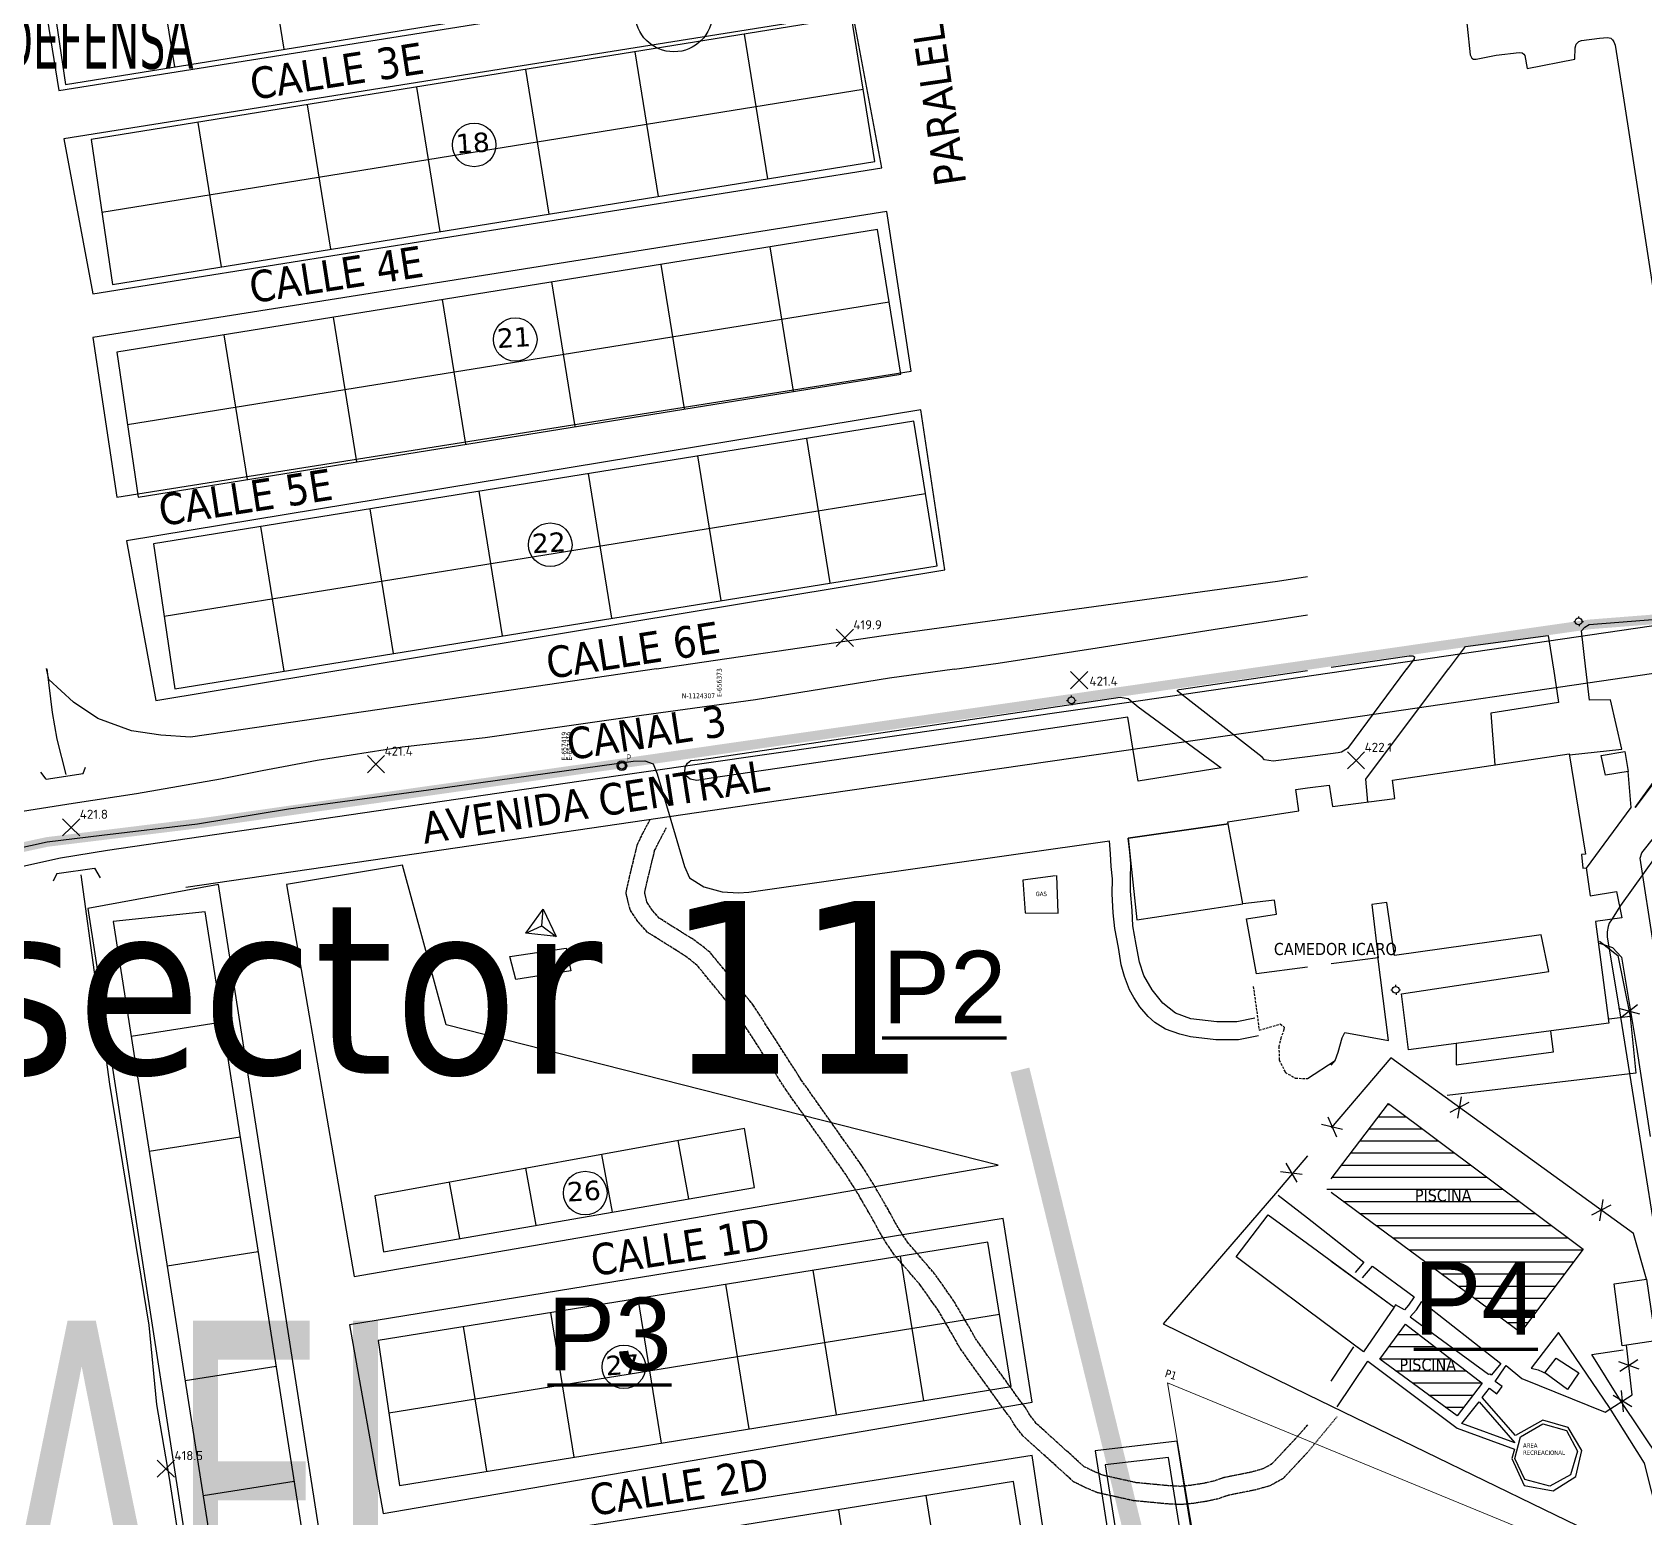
# Model space of a CAD drawing. Header units: metres. Extents: x 2 to 659295185, y -28 to 1124222152.
# Drawn here: x 656230.5 to 656563.3, y 1124568.4 to 1124875 of the extents above; entities that cross this region are included whole.
import ezdxf
from ezdxf.enums import TextEntityAlignment as Align

# ---------------------------------------------------------------- set-up
doc = ezdxf.new("R2010")
doc.units = ezdxf.units.M
doc.header["$MEASUREMENT"] = 0
for name, pattern in [('ACAD_ISO10W100', [18.5, 12, -3, 0.5, -3]), ('DASHED', [0.75, 0.5, -0.25]), ('HIDDEN', [0.375, 0.25, -0.125])]:
    doc.linetypes.add(name, pattern=pattern)
doc.layers.get('0').update_dxf_attribs({"linetype": 'CONTINUOUS'})
for name, color, linetype, lineweight in [('Area requerida', 12, 'DASHED', 15), ('AT', 210, 'CONTINUOUS', 50), ('MANZANA URBA', 30, 'ACAD_ISO10W100', 80)]:
    doc.layers.add(name, color=color, linetype=linetype, lineweight=lineweight)
for name, color, linetype in [('CALLES', 1, 'CONTINUOUS'), ('CANAL', 5, 'CONTINUOUS'), ('CARRET-PAV', 10, 'CONTINUOUS'), ('CARRET-TIE', 1, 'DASHED'), ('CASA', 7, 'CONTINUOUS'), ('CERCA', 7, 'CONTINUOUS'), ('CONCRETO', 7, 'DASHED'), ('CURVAS', 2, 'CONTINUOUS'), ('EDIFICIO', 7, 'CONTINUOUS'), ('GALPON', 7, 'CONTINUOUS'), ('MANZANA', 30, 'CONTINUOUS'), ('MUROCONT', 7, 'CONTINUOUS'), ('Numero de manzana', 6, 'CONTINUOUS'), ('PALMERA', 3, 'CONTINUOUS'), ('Parcelas', 140, 'CONTINUOUS'), ('PARED', 7, 'CONTINUOUS'), ('PISCINA', 140, 'CONTINUOUS'), ('POSTE', 2, 'CONTINUOUS'), ('PUENTE', 7, 'CONTINUOUS'), ('PUNTO-ELEV', 7, 'CONTINUOUS'), ('TEXTOS', 7, 'CONTINUOUS'), ('TORRE', 7, 'CONTINUOUS')]:
    doc.layers.add(name, color=color, linetype=linetype)
doc.styles.add("PG'''Edf$0$Arial", font='arial.ttf')
doc.styles.add('ROMAN', font='verdana.ttf')
doc.styles.add('SIMPLEX', font='SIMPLEX', dxfattribs={"width": 1.33})
doc.styles.get("Standard").update_dxf_attribs({"font": 'tahoma.ttf'})

# ---------------------------------------------------------------- blocks, each defined once
blk = doc.blocks.new('SPOTX')
for points in [[(-0.71, -0.71), (0, 0), (0.71, 0.71)], [(0.71, -0.71), (0, 0), (-0.71, 0.71)]]:
    blk.add_lwpolyline(points)
blk = doc.blocks.new('POSTES')
at = {"layer": 'POSTE', "elevation": 431.35}
for points in [[(657805.97, 1127519.6), (657806.27, 1127519.61)], [(657806.94, 1127520.61), (657806.94, 1127520.31)], [(657807.07, 1127518.89), (657807.08, 1127518.59)], [(657807.68, 1127519.6), (657807.98, 1127519.61)]]:
    blk.add_lwpolyline(points, dxfattribs=at)
at = {"layer": 'POSTE', "color": 2}
blk.add_circle((657806.98, 1127519.6, 425.07), 0.7, dxfattribs=at)
blk = doc.blocks.new('POSTE')
at = {"layer": 'POSTE'}
blk.add_circle((0.01, 0.08), 2, dxfattribs=at)
at = {"layer": 'POSTE', "style": 'SIMPLEX'}
blk.add_text('P', height=2.85, dxfattribs=at).set_placement((1.97, 1.9), (3.86, 1.9), align=Align.ALIGNED)
blk = doc.blocks.new('FENCTICK')
for p, q in [((-2, -4), (2, 4)), ((2, -4), (-2, 4))]:
    blk.add_line(p, q)
blk = doc.blocks.new('*X1621')
at = {"color": 0}
for p, q in [((656716.62, 1125010, 423.7), (656717.05, 1125010, 423.7)), ((656714.71, 1125007.5, 423.7), (656720.39, 1125007.5, 423.7)), ((656710.89, 1125002.5, 423.7), (656727.06, 1125002.5, 423.7)), ((656712.8, 1125005, 423.7), (656723.73, 1125005, 423.7)), ((656708.98, 1125000, 423.7), (656730.4, 1125000, 423.7)), ((656707.07, 1124997.5, 423.7), (656733.74, 1124997.5, 423.7)), ((656704.02, 1124992.5, 423.7), (656740.41, 1124992.5, 423.7)), ((656705.17, 1124995, 423.7), (656737.07, 1124995, 423.7)), ((656707.4, 1124990, 423.7), (656743.75, 1124990, 423.7)), ((656710.78, 1124987.5, 423.7), (656747.08, 1124987.5, 423.7)), ((656714.16, 1124985, 423.7), (656750.42, 1124985, 423.7)), ((656717.55, 1124982.5, 423.7), (656753.76, 1124982.5, 423.7)), ((656720.93, 1124980, 423.7), (656756.86, 1124980, 423.7)), ((656724.31, 1124977.5, 423.7), (656754.99, 1124977.5, 423.7)), ((656727.69, 1124975, 423.7), (656753.11, 1124975, 423.7)), ((656731.08, 1124972.5, 423.7), (656751.23, 1124972.5, 423.7)), ((656734.46, 1124970, 423.7), (656749.36, 1124970, 423.7)), ((656737.84, 1124967.5, 423.7), (656747.48, 1124967.5, 423.7)), ((656718.73, 1124962.5, 423.7), (656723.03, 1124962.5, 423.7)), ((656741.22, 1124965, 423.7), (656745.61, 1124965, 423.7)), ((656716.87, 1124960, 423.7), (656726.28, 1124960, 423.7)), ((656715.01, 1124957.5, 423.7), (656729.53, 1124957.5, 423.7)), ((656718.2, 1124955, 423.7), (656732.77, 1124955, 423.7)), ((656721.63, 1124952.5, 423.7), (656736.02, 1124952.5, 423.7)), ((656725.05, 1124950, 423.7), (656734.18, 1124950, 423.7)), ((656728.48, 1124947.5, 423.7), (656732.26, 1124947.5, 423.7))]:
    blk.add_line(p, q, dxfattribs=at)

msp = doc.modelspace()

# ---------------------------------------------------------------- linework, layer by layer
at = {"layer": 'Area requerida', "color": 250, "linetype": 'DASHED', "ltscale": 5, "true_color": 0x121212, "elevation": 433.2399, "flags": 128}
for points in [[(656509.7752, 1124353.4684, 4, 4, 0), (656434.4963, 1124660.6709, 2, 2, 0)], [(656509.7752, 1124353.4683, 4, 4, 0), (656434.4964, 1124660.6707, 2, 2, 0)], [(656509.7752, 1124353.4683, 4, 4, 0), (656434.4964, 1124660.6707, 2, 2, 0)]]:
    msp.add_lwpolyline(points, format="xyseb", dxfattribs=at)
at = {"layer": 'AT', "lineweight": 0}
for p in [(656507, 1124345), (656573.5823, 1124551.3265)]:
    msp.add_line(p, (656465, 1124596), dxfattribs=at)
at = {"layer": 'CANAL'}
for points, elevation in [([(656493.8615, 1124762.5478), (656487.705, 1124761.601), (656406.284, 1124750.359), (656359.4013, 1124743.4855)], -434.0702), ([(656359.4013, 1124743.511), (656274.063, 1124730.9995), (656263.218, 1124729.3925), (656257.066, 1124729.7885), (656251.005, 1124730.7455), (656244.083, 1124733.2935), (656239.039, 1124736.6155), (656233.935, 1124741.3235), (656233.459, 1124743.6165)], 428.6296), ([(656359.4013, 1124743.511), (656274.063, 1124730.9995), (656263.218, 1124729.3925), (656257.066, 1124729.7885), (656251.005, 1124730.7455), (656244.083, 1124733.2935), (656239.039, 1124736.6155), (656233.935, 1124741.3235), (656233.459, 1124743.6165)], 428.6296), ([(656233.4809, 1124743.4855), (656233.459, 1124743.591)], -434.0702), ([(656233.4809, 1124743.4855), (656233.459, 1124743.591)], -434.0702), ([(656233.5322, 1124743.511), (656234.617, 1124734.5345), (656235.57, 1124728.9705), (656237.417, 1124721.7235)], 422.1047), ([(656233.5322, 1124743.511), (656234.617, 1124734.5345), (656235.57, 1124728.9705), (656237.417, 1124721.7235)], 422.1047), ([(656240.534, 1124700.9445), (656246.454, 1124657.7275), (656254.563, 1124607.9145), (656256.167, 1124591.5205), (656258.766, 1124576.3025), (656262.166, 1124554.5445), (656266.89, 1124521.9925), (656272.301, 1124489.2235), (656276.744, 1124452.7625), (656282.096, 1124408.4835), (656285.892, 1124387.5535), (656288.833, 1124366.0515), (656290.956, 1124352.1615), (656292.042, 1124344.1385), (656294.273, 1124333.5835), (656296.265, 1124325.6545), (656297.31, 1124316.6255)], 428.5125), ([(656240.534, 1124700.9445), (656246.454, 1124657.7275), (656254.563, 1124607.9145), (656256.167, 1124591.5205), (656258.766, 1124576.3025), (656262.166, 1124554.5445), (656266.89, 1124521.9925), (656272.301, 1124489.2235), (656276.744, 1124452.7625), (656282.096, 1124408.4835), (656285.892, 1124387.5535), (656288.833, 1124366.0515), (656290.956, 1124352.1615), (656292.042, 1124344.1385), (656294.273, 1124333.5835), (656296.265, 1124325.6545), (656297.31, 1124316.6255)], 428.5125)]:
    msp.add_lwpolyline(points, dxfattribs=dict(at, elevation=elevation))
at = {"layer": 'CARRET-PAV'}
for points, elevation in [([(656420.9877, 1124743.4855), (656430.011, 1124744.725), (656450.47, 1124747.884), (656474.395, 1124751.639), (656493.8615, 1124754.6708)], -433.5923), ([(656420.9877, 1124743.4855), (656430.011, 1124744.725), (656450.47, 1124747.884), (656474.395, 1124751.639), (656493.8615, 1124754.6708)], -433.5923), ([(656227.149, 1124713.9115), (656238.97, 1124715.7465), (656252.069, 1124717.7675), (656269.368, 1124720.8215), (656277.979, 1124722.5455), (656289.363, 1124724.6585), (656306.923, 1124727.4085), (656324.079, 1124729.3545), (656356.347, 1124733.9345), (656379.879, 1124737.2085), (656407.582, 1124741.6695), (656420.9877, 1124743.511)], 429.1075), ([(656493.8615, 1124725.3383), (656486.784, 1124724.4175), (656485.001, 1124724.7135), (656484.555, 1124725.3055), (656467.03, 1124738.8795), (656467.0439, 1124739.1484), (656467.412, 1124739.2485), (656493.8615, 1124743.1618)], 428.5028), ([(656223.876, 1124705.6745), (656233.572, 1124707.7635), (656244.903, 1124709.1405), (656264.644, 1124711.5365), (656283.445, 1124714.5905), (656312.315, 1124718.5405), (656354.596, 1124724.4175), (656357.045, 1124724.5535), (656358.765, 1124723.8955), (656359.54, 1124721.8235), (656365.208, 1124702.6575), (656366.229, 1124700.3305), (656369.184, 1124698.4915), (656372.993, 1124697.4785), (656376.356, 1124697.2375), (656378.503, 1124697.4065), (656452.9672, 1124708.0208)], 431.8481), ([(656456.8636, 1124708.5762), (656477.5392, 1124711.5233)], 431.8481), ([(656483.7428, 1124667.6939), (656479.6437, 1124666.8942), (656474.918, 1124666.8931), (656469.7064, 1124667.4906), (656467.529, 1124668.0634), (656464.5495, 1124669.0943), (656462.3722, 1124670.469), (656460.997, 1124671.7291), (656459.2781, 1124673.6765), (656458.0175, 1124675.6239), (656457.1008, 1124677.2276), (656456.0694, 1124679.9769), (656455.3741, 1124682.3752), (656454.8374, 1124685.9595), (656454.1174, 1124689.9056), (656453.7775, 1124693.1505), (656453.5483, 1124697.0453), (656453.6042, 1124700.1448), (656453.3191, 1124702.6584), (656453.2045, 1124705.2932), (656452.9672, 1124708.0208)], 429.088), ([(656483.031, 1124671.3425), (656479.284, 1124670.6115), (656475.126, 1124670.6105), (656469.775, 1124671.2125), (656466.6123, 1124672.4164), (656463.9765, 1124674.4783), (656461.7992, 1124677.2276), (656460.0803, 1124680.206), (656459.1635, 1124682.9553), (656458.505, 1124686.5685), (656457.798, 1124690.4435), (656457.6737, 1124693.6087), (656457.344, 1124697.5825), (656457.322, 1124700.1185), (656457.395, 1124703.3175), (656457.176, 1124705.6295), (656456.8636, 1124708.5762)], 429.088)]:
    msp.add_lwpolyline(points, dxfattribs=dict(at, elevation=elevation))
at = {"layer": 'CARRET-PAV', "color": 1}
for points, elevation in [([(656551.3908, 1124743.4855), (656550.471, 1124751.385), (656551.18, 1124752.161), (656552.068, 1124752.702), (656566.929, 1124753.861), (656570.054, 1124752.777), (656572.016, 1124751.345), (656574.077, 1124748.946), (656575.418, 1124746.243), (656575.835, 1124744.699), (656575.9276, 1124743.4855)], -433.5338), ([(656523.0086, 1124743.4855), (656526.495, 1124748.136), (656543.556, 1124750.429), (656544.6573, 1124743.4855)], -433.5533), ([(656498.7495, 1124743.8595), (656514.873, 1124746.245), (656515.614, 1124746.23), (656515.954, 1124746.013), (656515.891, 1124745.604), (656514.3209, 1124743.4855)], -434.197)]:
    msp.add_lwpolyline(points, dxfattribs=dict(at, elevation=elevation))
at = {"layer": 'CARRET-PAV', "linetype": 'Continuous', "flags": 128}
for points, elevation in [([(656514.3209, 1124743.511), (656502.118, 1124727.0465), (656500.925, 1124726.3305), (656500.212, 1124726.1645), (656493.8615, 1124725.3383)], -2.8471), ([(656506.331, 1124715.9625), (656505.911, 1124720.7045), (656523.0086, 1124743.511)], -2.2034), ([(656554.17, 1124686.8435), (656556.857, 1124685.9395), (656558.763, 1124683.9725), (656561.817, 1124665.3765), (656564.688, 1124646.9275)], -1.9108)]:
    msp.add_lwpolyline(points, dxfattribs=dict(at, elevation=elevation))
at = {"layer": 'CARRET-PAV', "linetype": 'Continuous'}
for points, elevation in [([(656544.6573, 1124743.511), (656545.756, 1124736.5835), (656531.777, 1124734.3455), (656532.603, 1124723.6735)], -2.2034), ([(656547.9803, 1124725.7501), (656558.808, 1124726.9605), (656556.46, 1124737.1445), (656552.139, 1124737.0845), (656551.3908, 1124743.511)], -2.1839), ([(656575.9276, 1124743.511), (656576.58, 1124734.9575), (656561.584, 1124714.8955)], -2.1839)]:
    msp.add_lwpolyline(points, dxfattribs=dict(at, elevation=elevation))
at = {"layer": 'CARRET-PAV', "elevation": 428.0444}
msp.add_lwpolyline([(656368.819, 1124724.8145), (656455.173, 1124737.6435), (656456.82, 1124737.4185), (656458.921, 1124735.6945), (656476.054, 1124723.0915), (656458.912, 1124720.2975), (656456.8, 1124733.5245), (656370.751, 1124720.9575), (656367.754, 1124720.4245), (656366.37, 1124720.7575), (656365.545, 1124721.4075), (656365.313, 1124722.1595), (656365.357, 1124723.2125), (656365.813, 1124724.0195), (656366.527, 1124724.5705)], close=True, dxfattribs=at)
msp.add_lwpolyline([(656368.819, 1124724.8145), (656455.173, 1124737.6435), (656456.82, 1124737.4185), (656458.921, 1124735.6945), (656476.054, 1124723.0915), (656458.912, 1124720.2975), (656456.8, 1124733.5245), (656370.751, 1124720.9575), (656367.754, 1124720.4245), (656366.37, 1124720.7575), (656365.545, 1124721.4075), (656365.313, 1124722.1595), (656365.357, 1124723.2125), (656365.813, 1124724.0195), (656366.527, 1124724.5705)], close=True, dxfattribs=at)
at = {"layer": 'CARRET-PAV', "linetype": 'Continuous', "elevation": -2.1254, "flags": 128}
msp.add_lwpolyline([(656585.677, 1124669.1925), (656585.19, 1124669.3865), (656565.384, 1124686.0985), (656562.604, 1124704.4395), (656562.912, 1124705.5305), (656577.657, 1124724.0355), (656577.861, 1124723.9505), (656585.945, 1124670.0325)], close=True, dxfattribs=at)
at = {"layer": 'CARRET-TIE', "linetype": 'DASHED', "elevation": 430.7693}
for points in [[(656493.8615, 1124581.6313), (656488.873, 1124576.2704), (656486.094, 1124574.7389), (656483.1167, 1124573.9066), (656477.5747, 1124572.7939), (656475.4144, 1124572.0607), (656473.0494, 1124571.5461), (656470.2876, 1124571.1119), (656467.6513, 1124570.8641), (656464.8764, 1124571.012), (656457.9386, 1124571.6766), (656450.4966, 1124573.3258), (656447.9919, 1124574.3924), (656445.5495, 1124575.6065), (656443.6299, 1124577.3471), (656435.0999, 1124585.0784), (656433.5083, 1124587.1249), (656432.4706, 1124588.8391), (656431.2977, 1124590.3496), (656428.721, 1124593.9742), (656424.6837, 1124599.5511), (656422.0897, 1124603.2304), (656420.9148, 1124605.3469), (656417.683, 1124610.8783), (656413.973, 1124616.1593), (656408.4422, 1124622.5947), (656406.9691, 1124624.7499), (656405.3682, 1124627.3904), (656404.3897, 1124629.276), (656401.0335, 1124635.1037), (656398.5725, 1124638.9879), (656386.2713, 1124656.4047), (656376.3825, 1124671.8305), (656367.8189, 1124682.2707), (656366.4407, 1124683.4006), (656364.9726, 1124684.4716), (656363.2439, 1124685.5391), (656357.5342, 1124689.1342), (656355.5876, 1124691.3098), (656353.9585, 1124693.8102), (656353.1383, 1124697.2534), (656353.8268, 1124700.4044), (656355.4909, 1124707.2649), (656356.6027, 1124709.5326), (656358.1179, 1124712.4032)], [(656493.8615, 1124587.3525), (656492.505, 1124585.6945), (656486.53, 1124579.2735), (656484.661, 1124578.2435), (656482.239, 1124577.5665), (656476.596, 1124576.4335), (656474.407, 1124575.6905), (656472.357, 1124575.2445), (656469.819, 1124574.8455), (656467.575, 1124574.6345), (656465.156, 1124574.7635), (656458.527, 1124575.3985), (656451.65, 1124576.9225), (656449.567, 1124577.8095), (656447.69, 1124578.7425), (656446.156, 1124580.1335), (656437.868, 1124587.6455), (656436.612, 1124589.2605), (656435.575, 1124590.9735), (656434.317, 1124592.5935), (656431.777, 1124596.1665), (656427.744, 1124601.7375), (656425.28, 1124605.2325), (656424.183, 1124607.2085), (656420.851, 1124612.9115), (656416.945, 1124618.4715), (656411.43, 1124624.8885), (656410.132, 1124626.7875), (656408.649, 1124629.2335), (656407.69, 1124631.0815), (656404.253, 1124637.0495), (656401.699, 1124641.0805), (656389.392, 1124658.5055), (656379.43, 1124674.0455), (656370.491, 1124684.9435), (656368.743, 1124686.3765), (656367.072, 1124687.5955), (656365.234, 1124688.7305), (656359.985, 1124692.0355), (656358.582, 1124693.6035), (656357.466, 1124695.3165), (656356.996, 1124697.2895), (656357.492, 1124699.5595), (656359.049, 1124705.9785), (656359.955, 1124707.8265), (656361.444, 1124710.6475)]]:
    msp.add_lwpolyline(points, dxfattribs=at)
at = {"layer": 'CARRET-TIE', "linetype": 'DASHED', "ltscale": 0.09, "flags": 128}
for points, elevation in [([(656493.8615, 1124581.6313), (656488.873, 1124576.2704), (656486.094, 1124574.7389), (656483.1167, 1124573.9066), (656477.5747, 1124572.7939), (656475.4144, 1124572.0607), (656473.0494, 1124571.5461), (656470.2876, 1124571.1119), (656467.6513, 1124570.8641), (656464.8764, 1124571.012), (656457.9386, 1124571.6766), (656450.4966, 1124573.3258), (656447.9919, 1124574.3924), (656445.5495, 1124575.6065), (656443.6299, 1124577.3471), (656435.0999, 1124585.0784), (656433.5083, 1124587.1249), (656432.4706, 1124588.8391), (656431.2977, 1124590.3496), (656428.721, 1124593.9742), (656424.6837, 1124599.5511), (656422.0897, 1124603.2304), (656420.9148, 1124605.3469), (656417.683, 1124610.8783), (656413.973, 1124616.1593), (656408.4422, 1124622.5947), (656406.9691, 1124624.7499), (656405.3682, 1124627.3904), (656404.3897, 1124629.276), (656401.0335, 1124635.1037), (656398.5725, 1124638.9879), (656386.2713, 1124656.4047), (656376.3825, 1124671.8305), (656367.8189, 1124682.2707), (656366.4407, 1124683.4006), (656364.9726, 1124684.4716), (656363.2439, 1124685.5391), (656357.5342, 1124689.1342), (656355.5876, 1124691.3098), (656353.9585, 1124693.8102), (656353.1383, 1124697.2534), (656353.8268, 1124700.4044), (656355.4909, 1124707.2649), (656356.6027, 1124709.5326), (656358.1179, 1124712.4032)], 430.7693), ([(656493.8615, 1124587.3525), (656492.505, 1124585.6945), (656486.53, 1124579.2735), (656484.661, 1124578.2435), (656482.239, 1124577.5665), (656476.596, 1124576.4335), (656474.407, 1124575.6905), (656472.357, 1124575.2445), (656469.819, 1124574.8455), (656467.575, 1124574.6345), (656465.156, 1124574.7635), (656458.527, 1124575.3985), (656451.65, 1124576.9225), (656449.567, 1124577.8095), (656447.69, 1124578.7425), (656446.156, 1124580.1335), (656437.868, 1124587.6455), (656436.612, 1124589.2605), (656435.575, 1124590.9735), (656434.317, 1124592.5935), (656431.777, 1124596.1665), (656427.744, 1124601.7375), (656425.28, 1124605.2325), (656424.183, 1124607.2085), (656420.851, 1124612.9115), (656416.945, 1124618.4715), (656411.43, 1124624.8885), (656410.132, 1124626.7875), (656408.649, 1124629.2335), (656407.69, 1124631.0815), (656404.253, 1124637.0495), (656401.699, 1124641.0805), (656389.392, 1124658.5055), (656379.43, 1124674.0455), (656370.491, 1124684.9435), (656368.743, 1124686.3765), (656367.072, 1124687.5955), (656365.234, 1124688.7305), (656359.985, 1124692.0355), (656358.582, 1124693.6035), (656357.466, 1124695.3165), (656356.996, 1124697.2895), (656357.492, 1124699.5595), (656359.049, 1124705.9785), (656359.955, 1124707.8265), (656361.444, 1124710.6475)], 430.7693), ([(656499.9385, 1124588.9747), (656493.8615, 1124581.6313)], -0.5806)]:
    msp.add_lwpolyline(points, dxfattribs=dict(at, elevation=elevation))
at = {"layer": 'CASA', "elevation": 432.3455}
msp.add_lwpolyline([(656330.355, 1124679.3225), (656329.144, 1124684.0705), (656340.778, 1124685.7865), (656341.731, 1124681.1295)], close=True, dxfattribs=at)
at = {"layer": 'CASA', "linetype": 'Continuous'}
for points, elevation in [([(656557.248, 1124616.5095), (656563.896, 1124617.4315), (656565.742, 1124604.6745), (656558.851, 1124603.6555)], 1.3077), ([(656542.91, 1124598.1275), (656545.27, 1124601.1425), (656549.936, 1124598.0625), (656547.555, 1124594.6385)], 1.2784), ([(656542.456, 1124587.5345), (656547.374, 1124586.2135), (656549.657, 1124581.8845), (656548.198, 1124577.0155), (656543.944, 1124574.6505), (656538.802, 1124576.0425), (656536.713, 1124580.3935), (656537.859, 1124584.8625)], 1.6783)]:
    msp.add_lwpolyline(points, close=True, dxfattribs=dict(at, elevation=elevation))
at = {"layer": 'CERCA'}
for points, elevation in [([(656554.177, 1124687.2975), (656557.956, 1124684.2725), (656560.506, 1124671.6815), (656556.179, 1124671.1385)], -1.0916), ([(656563.896, 1124617.4315), (656561.233, 1124626.8565), (656511.076, 1124663.1505), (656498.7495, 1124648.6759)], 1.3077), ([(656493.8615, 1124642.9361), (656487.251, 1124635.1735)], 432.6576), ([(656493.8615, 1124642.9361), (656487.251, 1124635.1735)], 432.6576), ([(656555.361, 1124589.9705), (656560.97, 1124593.5445), (656559.7771, 1124603.7925)], -0.9453), ([(656555.361, 1124589.9705), (656560.97, 1124593.5445), (656559.7771, 1124603.7925)], -0.9453)]:
    msp.add_lwpolyline(points, dxfattribs=dict(at, elevation=elevation))
at = {"layer": 'CONCRETO', "linetype": 'Continuous'}
for points, elevation in [([(656493.8615, 1124658.8716), (656499.591, 1124662.5845), (656500.183, 1124664.3565), (656501.018, 1124667.3175), (656501.598, 1124668.3875), (656510.63, 1124666.7145), (656508.415, 1124684.0945)], -1.9206), ([(656498.7495, 1124661.6791), (656499.591, 1124662.5845), (656500.183, 1124664.3565), (656501.018, 1124667.3175), (656501.598, 1124668.3875), (656510.63, 1124666.7145), (656508.415, 1124684.0945)], -1.9206), ([(656560.506, 1124671.6815), (656561.675, 1124659.9985), (656522.742, 1124655.3695)], -1.0916), ([(656514.73, 1124612.0775), (656513.905, 1124611.0785), (656512.072, 1124612.1565), (656511.768, 1124611.6285)], -1.0916), ([(656514.73, 1124612.0775), (656513.905, 1124611.0785), (656512.072, 1124612.1565), (656511.768, 1124611.6285)], -1.0916), ([(656516.412, 1124611.1025), (656515.099, 1124609.6655), (656531.237, 1124597.7965), (656531.536, 1124597.8995), (656531.875, 1124597.6925)], -1.0623), ([(656516.412, 1124611.1025), (656515.099, 1124609.6655), (656531.237, 1124597.7965), (656531.536, 1124597.8995), (656531.875, 1124597.6925)], -1.0623), ([(656569.201, 1124556.8665), (656563.456, 1124579.4135), (656556.265, 1124590.9515), (656545.702, 1124606.4445), (656540.066, 1124599.0605), (656541.503, 1124598.7055), (656543.332, 1124597.9045)], -0.7892), ([(656569.201, 1124556.8665), (656563.456, 1124579.4135), (656556.265, 1124590.9515), (656545.702, 1124606.4445), (656540.066, 1124599.0605), (656541.503, 1124598.7055), (656543.332, 1124597.9045)], -0.7892), ([(656498.7495, 1124596.3666), (656503.435, 1124603.4666)], -0.8672), ([(656578.815, 1124560.6455), (656571.468, 1124560.0885), (656566.893, 1124579.8235), (656558.555, 1124592.4045), (656552.629, 1124601.9095), (656559.1, 1124602.8365)], -1.0525), ([(656578.815, 1124560.6455), (656571.468, 1124560.0885), (656566.893, 1124579.8235), (656558.555, 1124592.4045), (656552.629, 1124601.9095), (656559.1, 1124602.8365)], -1.0525), ([(656500.017, 1124591.0555), (656506.35, 1124600.5345), (656524.787, 1124586.6525), (656536.634, 1124582.3145), (656536.069, 1124580.3855), (656538.635, 1124574.8365), (656544.588, 1124573.7195), (656549.314, 1124576.6575), (656550.518, 1124582.0355), (656547.705, 1124586.8275), (656542.486, 1124588.2995), (656536.828, 1124585.1805), (656529.935, 1124592.9975), (656531.452, 1124594.9535), (656533.006, 1124593.7655), (656534.075, 1124595.2675), (656532.638, 1124596.3045), (656534.5821, 1124599.1095)], -0.9355)]:
    msp.add_lwpolyline(points, dxfattribs=dict(at, elevation=elevation))
at = {"layer": 'CONCRETO', "elevation": 429.4293}
msp.add_lwpolyline([(656482.694, 1124677.9295), (656483.914, 1124668.8525), (656488.241, 1124670.1575), (656489.086, 1124669.4775), (656489.015, 1124668.9995), (656488.394, 1124667.3155), (656487.955, 1124665.4945), (656488.051, 1124662.7335), (656489.263, 1124660.2015), (656491.381, 1124658.9735), (656493.8615, 1124658.8716)], dxfattribs=at)
msp.add_lwpolyline([(656482.694, 1124677.9295), (656483.914, 1124668.8525), (656488.241, 1124670.1575), (656489.086, 1124669.4775), (656489.015, 1124668.9995), (656488.394, 1124667.3155), (656487.955, 1124665.4945), (656488.051, 1124662.7335), (656489.263, 1124660.2015), (656491.381, 1124658.9735), (656493.8615, 1124658.8716)], dxfattribs=at)
at = {"layer": 'CONCRETO', "linetype": 'Continuous', "elevation": -0.7014}
msp.add_lwpolyline([(656529.362, 1124592.0995), (656536.73, 1124583.6585), (656525.763, 1124587.6105)], close=True, dxfattribs=at)
msp.add_lwpolyline([(656529.362, 1124592.0995), (656536.73, 1124583.6585), (656525.763, 1124587.6105)], close=True, dxfattribs=at)
at = {"layer": 'CURVAS', "lineweight": 0}
msp.add_line((656465, 1124596), (656465, 1124596), dxfattribs=at)
at = {"layer": 'EDIFICIO'}
for points, elevation in [([(656493.8615, 1124718.9371), (656498.3857, 1124719.4796), (656499.049, 1124715.1085), (656511.943, 1124716.7675), (656511.444, 1124720.5435), (656547.949, 1124725.9435), (656551.292, 1124705.2705), (656550.453, 1124705.1595), (656550.737, 1124702.3785), (656551.459, 1124702.4485), (656552.277, 1124696.6215), (656557.714, 1124697.4975), (656558.805, 1124692.0965), (656553.348, 1124691.3095), (656556.122, 1124670.2975), (656514.748, 1124664.7915), (656513.286, 1124676.3855), (656543.73, 1124680.9675), (656542.119, 1124688.5515), (656511.875, 1124684.3155), (656510.259, 1124695.2715), (656507.145, 1124694.8595), (656508.48, 1124683.8415), (656498.7495, 1124682.55)], 0.4982), ([(656493.8615, 1124681.9012), (656483.354, 1124680.5065), (656481.278, 1124691.9075), (656487.447, 1124692.8125), (656487.074, 1124695.7425), (656480.526, 1124694.9475), (656480.526, 1124694.9475), (656477.457, 1124711.9485), (656492.107, 1124714.2005), (656491.496, 1124718.6025), (656493.8615, 1124718.9371)], 431.8481), ([(656493.8615, 1124681.9012), (656483.354, 1124680.5065), (656481.278, 1124691.9075), (656487.447, 1124692.8125), (656487.074, 1124695.7425), (656480.526, 1124694.9475), (656480.526, 1124694.9475), (656477.457, 1124711.9485), (656492.107, 1124714.2005), (656491.496, 1124718.6025), (656493.8615, 1124718.9371)], 431.8481), ([(656493.8615, 1124611.0496), (656479.167, 1124622.0325), (656485.767, 1124630.7215), (656493.8615, 1124624.7776)], 433.4574), ([(656493.8615, 1124611.0496), (656479.167, 1124622.0325), (656485.767, 1124630.7215), (656493.8615, 1124624.7776)], 433.4574), ([(656493.8615, 1124624.7776), (656511.768, 1124611.6285), (656505.416, 1124602.4135), (656493.8615, 1124611.0496)], 2.1075), ([(656498.7495, 1124621.1883), (656511.768, 1124611.6285), (656505.416, 1124602.4135), (656498.7495, 1124607.3962)], 2.1075)]:
    msp.add_lwpolyline(points, dxfattribs=dict(at, elevation=elevation))
at = {"layer": 'EDIFICIO', "elevation": 0.625}
msp.add_lwpolyline([(656555.424, 1124721.5525), (656554.52, 1124725.6445), (656559.42, 1124726.4825), (656560.14, 1124722.3485)], close=True, dxfattribs=at)
at = {"layer": 'GALPON'}
for points, elevation in [([(656477.5339, 1124711.5226), (656456.8636, 1124708.5762), (656458.6535, 1124691.697), (656480.526, 1124694.9475)], 431.8481), ([(656524.57, 1124666.0986), (656524.57, 1124661.6986), (656544.6898, 1124664.3975), (656544.1172, 1124668.7)], 0.4982)]:
    msp.add_lwpolyline(points, dxfattribs=dict(at, elevation=elevation))
msp.add_lwpolyline([(656441.8533, 1124700.772), (656435.1117, 1124699.8826), (656435.5972, 1124693.0999), (656442.3972, 1124693.0847), (656442.1124, 1124700.8062), (656442.1124, 1124700.8062)], dxfattribs=at)
at = {"layer": 'MANZANA', "lineweight": -3}
for p, q in [((656231, 1124894), (656236, 1124863)), ((656236, 1124863), (656399, 1124889)), ((656400, 1124879), (656237, 1124853)), ((656406, 1124847), (656400, 1124879)), ((656237, 1124853), (656243, 1124821)), ((656243, 1124821), (656406, 1124847)), ((656407, 1124838), (656243, 1124812)), ((656412, 1124805), (656407, 1124838)), ((656243, 1124812), (656248, 1124779)), ((656248, 1124779), (656412, 1124805)), ((656414, 1124797), (656250, 1124770)), ((656419, 1124764), (656414, 1124797)), ((656250, 1124770), (656256, 1124737)), ((656256, 1124737), (656419, 1124764)), ((656307, 1124703), (656283, 1124699)), ((656316, 1124670), (656307, 1124703)), ((656269, 1124699), (656242, 1124694)), ((656326, 1124333), (656269, 1124699)), ((656283, 1124699), (656297, 1124618)), ((656242, 1124694), (656298, 1124331)), ((656430, 1124641), (656316, 1124670)), ((656297, 1124618), (656430, 1124641)), ((656431, 1124630), (656296, 1124608)), ((656437, 1124592), (656431, 1124630)), ((656296, 1124608), (656303, 1124569)), ((656303, 1124569), (656437, 1124592)), ((656467, 1124584), (656450, 1124582)), ((656504, 1124351), (656467, 1124584)), ((656437, 1124581), (656304, 1124560)), ((656443, 1124541), (656437, 1124581)), ((656450, 1124582), (656487, 1124348))]:
    msp.add_line(p, q, dxfattribs=at)
at = {"layer": 'MANZANA', "lineweight": -2}
for p, q in [((656526.2364, 1124882.3035), (656527.4897, 1124870.3659)), ((656549.1763, 1124871.7856), (656549.3989, 1124872.5654)), ((656549.3989, 1124872.5654), (656549.9432, 1124873.1153)), ((656549.9432, 1124873.1153), (656550.4874, 1124873.3453)), ((656550.4874, 1124873.3453), (656554.2145, 1124873.8052)), ((656554.2145, 1124873.8052), (656555.8554, 1124873.9152)), ((656555.8554, 1124873.9152), (656556.5151, 1124873.8152)), ((656556.5151, 1124873.8152), (656556.8449, 1124873.4853)), ((656556.8449, 1124873.4853), (656557.1748, 1124873.0353)), ((656557.1748, 1124873.0353), (656557.3974, 1124872.3755)), ((656557.3974, 1124872.3755), (656559.0878, 1124861.8776)), ((656527.4897, 1124870.3659), (656527.8196, 1124869.706)), ((656527.8196, 1124869.706), (656528.1494, 1124869.4861)), ((656528.1494, 1124869.4861), (656528.7019, 1124869.4861)), ((656528.7019, 1124869.4861), (656532.8578, 1124870.2759)), ((656532.8578, 1124870.2759), (656537.5661, 1124870.8558)), ((656537.5661, 1124870.8558), (656538.2258, 1124870.7458)), ((656538.2258, 1124870.7458), (656538.5556, 1124870.5259)), ((656538.5556, 1124870.5259), (656538.7783, 1124870.1959)), ((656538.7783, 1124870.1959), (656539.2236, 1124867.5465)), ((656539.2236, 1124867.5465), (656549.0773, 1124869.4661)), ((656549.0773, 1124869.4661), (656549.1763, 1124871.7856)), ((656559.0878, 1124861.8776), (656571.7204, 1124779.7543)), ((656572.3801, 1124753.4397), (656459.379, 1124736.9031)), ((656491.6121, 1124731.8441), (656571.8771, 1124743.5917)), ((656459.379, 1124736.9031), (656343.4177, 1124720.2464)), ((656384.6305, 1124716.3372), (656491.6121, 1124731.8441)), ((656343.4177, 1124720.2464), (656246.0673, 1124705.9893)), ((656577.8883, 1124721.7261), (656558.5023, 1124694.6517)), ((656309.8407, 1124705.3895), (656384.6305, 1124716.3372)), ((656246.0673, 1124705.9893), (656236.3207, 1124704.3997)), ((656236.3207, 1124704.3997), (656228.5531, 1124702.71)), ((656262.2044, 1124698.4309), (656309.8407, 1124705.3895)), ((656558.5023, 1124694.6517), (656556.6553, 1124691.6523)), ((656556.0039, 1124690.3225), (656555.7895, 1124689.2228)), ((656555.7895, 1124689.2228), (656555.7977, 1124688.113)), ((656556.2182, 1124690.9924), (656556.0039, 1124690.3225)), ((656556.6553, 1124691.6523), (656556.2182, 1124690.9924)), ((656555.7977, 1124688.113), (656558.2715, 1124673.306)), ((656558.2715, 1124673.306), (656573.7077, 1124576.2658))]:
    msp.add_line(p, q, dxfattribs=at)
at = {"layer": 'MANZANA URBA', "const_width": 2}
for points, elevation in [([(656355.8205, 1124724.4855), (656552.068, 1124752.702), (656566.929, 1124753.861), (656570.054, 1124752.777), (656572.016, 1124751.345), (656574.1268, 1124748.8457), (656575.418, 1124746.243), (656575.8434, 1124744.5896), (656576.58, 1124734.9575), (656633.007, 1124367.9395), (656632.2234, 1124364.0766), (656631.9415, 1124363.1111), (656631.2061, 1124361.755), (656630.0492, 1124360.5508), (656628.5702, 1124359.6981), (656627.1492, 1124359.3231), (656602.0496, 1124355.5036), (656512.5694, 1124341.8873), (656291.9428, 1124308.9265), (656284.889, 1124353.1609), (656090.4356, 1124322.5221), (656035.9316, 1124486.7198)], 431.8481), ([(656223.876, 1124705.6745), (656233.572, 1124707.7635), (656265.3422, 1124711.65), (656355.8205, 1124724.4855)], -2.535)]:
    msp.add_lwpolyline(points, dxfattribs=dict(at, elevation=elevation))
at = {"layer": 'MUROCONT'}
for points, elevation in [([(656487.843, 1124634.8185), (656493.8615, 1124630.1064)], 430.2583), ([(656487.843, 1124634.8185), (656493.8615, 1124630.1064)], 430.2583), ([(656493.8615, 1124630.1064), (656505.511, 1124620.9855), (656503.748, 1124618.8355)], -1.0916), ([(656498.7495, 1124626.2794), (656505.511, 1124620.9855), (656503.748, 1124618.8355)], -1.0916), ([(656505.23, 1124617.7245), (656507.331, 1124620.1445), (656515.905, 1124613.7685), (656514.73, 1124612.0775)], -1.0916), ([(656505.23, 1124617.7245), (656507.331, 1124620.1445), (656515.905, 1124613.7685), (656514.73, 1124612.0775)], -1.0916), ([(656516.412, 1124611.1025), (656517.486, 1124612.8235), (656533.841, 1124600.0245), (656531.875, 1124597.6925)], -1.0623), ([(656516.412, 1124611.1025), (656517.486, 1124612.8235), (656533.841, 1124600.0245), (656531.875, 1124597.6925)], -1.0623), ([(656534.5821, 1124599.1095), (656534.9342, 1124599.5933), (656538.154, 1124596.9395), (656555.361, 1124589.9705)], -0.9453)]:
    msp.add_lwpolyline(points, dxfattribs=dict(at, elevation=elevation))
at = {"layer": 'Numero de manzana', "lineweight": -2}
for centre, radius in [((656363.0172, 1124878.9923), 8.0015), ((656321.766, 1124851.7511), 4.5001), ((656330.2542, 1124811.5563), 4.5001), ((656337.4849, 1124769.1635), 4.5001), ((656344.7093, 1124635.232), 4.5001), ((656352.6994, 1124599.3232), 4.5001)]:
    msp.add_circle(centre, radius, dxfattribs=at)
at = {"layer": 'Parcelas', "lineweight": -3}
for p, q in [((656282.5186, 1124871.5291), (656277.6947, 1124901.4012)), ((656259.9608, 1124867.8864), (656255.137, 1124897.7585)), ((656382.3973, 1124844.7614), (656377.5735, 1124874.6335)), ((656359.8395, 1124841.1187), (656355.0157, 1124870.9908)), ((656337.2818, 1124837.476), (656332.4579, 1124867.3481)), ((656244.8467, 1124837.8749), (656402.0968, 1124863.268)), ((656314.724, 1124833.8333), (656309.9002, 1124863.7054)), ((656292.1662, 1124830.1906), (656287.3424, 1124860.0627)), ((656269.6084, 1124826.5479), (656264.7846, 1124856.4201)), ((656387.7546, 1124800.8561), (656382.9307, 1124830.7283)), ((656365.1968, 1124797.2134), (656360.373, 1124827.0856)), ((656342.639, 1124793.5707), (656337.8152, 1124823.4429)), ((656250.204, 1124793.9697), (656407.454, 1124819.3628)), ((656320.0812, 1124789.9281), (656315.2574, 1124819.8002)), ((656297.5234, 1124786.2854), (656292.6996, 1124816.1575)), ((656274.9657, 1124782.6427), (656270.1418, 1124812.5148)), ((656395.3163, 1124761.2667), (656390.4924, 1124791.1388)), ((656372.7585, 1124757.624), (656367.9347, 1124787.4962)), ((656350.2007, 1124753.9813), (656345.3769, 1124783.8535)), ((656257.7657, 1124754.3803), (656415.0157, 1124779.7734)), ((656327.6429, 1124750.3387), (656322.8191, 1124780.2108)), ((656305.0852, 1124746.696), (656300.2613, 1124776.5681)), ((656282.5274, 1124743.0533), (656277.7036, 1124772.9254)), ((656250.9258, 1124667.6192), (656269.7654, 1124670.57)), ((656254.6395, 1124643.9083), (656273.4792, 1124646.8591)), ((656366.097, 1124634.022), (656363.9022, 1124646.0868)), ((656350.3358, 1124631.2964), (656348.1659, 1124643.2241)), ((656334.5698, 1124628.57), (656332.4249, 1124640.3605)), ((656318.8038, 1124625.8435), (656316.6839, 1124637.4969)), ((656258.3531, 1124620.1973), (656277.1929, 1124623.1481)), ((656396.5892, 1124589.4196), (656391.7653, 1124619.2917)), ((656414.6354, 1124592.3337), (656409.8116, 1124622.2059)), ((656378.543, 1124586.5054), (656373.7191, 1124616.3776)), ((656360.4967, 1124583.5913), (656355.6729, 1124613.4634)), ((656304.1541, 1124589.8185), (656430.2512, 1124610.181)), ((656342.4505, 1124580.6771), (656337.6267, 1124610.5493)), ((656324.4043, 1124577.763), (656319.5805, 1124607.6351)), ((656262.0667, 1124596.4864), (656280.9067, 1124599.4372)), ((656265.7803, 1124572.7754), (656284.6204, 1124575.7263)), ((656419.9662, 1124542.8549), (656415.1424, 1124572.7271)), ((656401.92, 1124539.9408), (656397.0961, 1124569.8129))]:
    msp.add_line(p, q, dxfattribs=at)
for points in [[(656232.9952, 1124894.183), (656237.403, 1124864.2437), (656394.861, 1124889.6704), (656390.0372, 1124919.5425), (656232.9952, 1124894.183)], [(656242.6428, 1124852.8445), (656247.0507, 1124822.9052), (656404.5087, 1124848.332), (656399.6849, 1124878.2041), (656242.6428, 1124852.8445)], [(656248, 1124808.9393), (656252.4079, 1124779), (656409.8659, 1124804.4267), (656405.0421, 1124834.2988), (656248, 1124808.9393)], [(656255.5618, 1124769.3499), (656259.9696, 1124739.4106), (656417.4276, 1124764.8373), (656412.6038, 1124794.7094), (656255.5618, 1124769.3499)], [(656302.8522, 1124336.0767), (656321.7605, 1124338.6011), (656266.2064, 1124693.2928), (656247.2122, 1124691.3302), (656302.8522, 1124336.0767)], [(656301.2404, 1124634.6874), (656303.0378, 1124623.1171), (656379.6961, 1124636.3738), (656377.5859, 1124648.5762), (656301.2404, 1124634.6874)], [(656301.9502, 1124604.7881), (656306.3581, 1124574.8488), (656432.6631, 1124595.2449), (656427.8393, 1124625.117), (656301.9502, 1124604.7881)], [(656488.3889, 1124350.7155), (656501.3783, 1124352.7797), (656465.169, 1124580.6122), (656452.0936, 1124579.1097), (656488.3889, 1124350.7155)], [(656307.281, 1124555.3094), (656311.6889, 1124525.37), (656437.9939, 1124545.7661), (656433.1701, 1124575.6382), (656307.281, 1124555.3094)]]:
    msp.add_lwpolyline(points, dxfattribs=at)
at = {"layer": 'PARED'}
for points, elevation in [([(656561.584, 1124714.8955), (656575.382, 1124734.0865), (656574.3085, 1124743.511)], -2.1839), ([(656561.584, 1124714.8955), (656575.382, 1124734.0865), (656574.3085, 1124743.511)], -2.1839), ([(656551.476, 1124702.3279), (656560.739, 1124714.8665), (656560.14, 1124722.3485)], 1.0541), ([(656487.251, 1124635.1735), (656464.1, 1124608.1995), (656493.8615, 1124593.5839)], 430.7753), ([(656487.251, 1124635.1735), (656464.1, 1124608.1995), (656493.8615, 1124593.5839)], 430.7753), ([(656493.8615, 1124593.5839), (656542.641, 1124569.8985), (656570.173, 1124556.5985), (656578.157, 1124558.6645)], -0.3601)]:
    msp.add_lwpolyline(points, dxfattribs=dict(at, elevation=elevation))
at = {"layer": 'PISCINA', "elevation": -1.7353}
msp.add_lwpolyline([(656498.7495, 1124638.1479), (656510.64, 1124653.7155), (656550.807, 1124623.6235), (656537.906, 1124606.4265), (656498.7495, 1124635.3672)], dxfattribs=at)
at = {"layer": 'PISCINA', "elevation": -0.6722}
msp.add_lwpolyline([(656514.154, 1124608.1155), (656529.929, 1124595.9775), (656524.765, 1124589.2385), (656508.789, 1124600.9015)], close=True, dxfattribs=at)
msp.add_lwpolyline([(656514.154, 1124608.1155), (656529.929, 1124595.9775), (656524.765, 1124589.2385), (656508.789, 1124600.9015)], close=True, dxfattribs=at)
at = {"layer": 'PUENTE', "elevation": 428.6101}
for points in [[(656240.989, 1124721.9295), (656241.517, 1124723.2105)], [(656240.989, 1124721.9295), (656241.517, 1124723.2105)], [(656233.375, 1124720.7185), (656232.307, 1124722.1915)], [(656233.375, 1124720.7185), (656232.307, 1124722.1915)], [(656233.375, 1124720.7185), (656240.989, 1124721.9295)], [(656233.375, 1124720.7185), (656240.989, 1124721.9295)], [(656235.578, 1124701.2255), (656243.347, 1124702.3495)], [(656235.578, 1124701.2255), (656243.347, 1124702.3495)], [(656243.347, 1124702.3495), (656244.536, 1124700.3635)], [(656243.347, 1124702.3495), (656244.536, 1124700.3635)], [(656235.578, 1124701.2255), (656234.796, 1124699.6425)], [(656235.578, 1124701.2255), (656234.796, 1124699.6425)]]:
    msp.add_lwpolyline(points, dxfattribs=at)
at = {"layer": 'TORRE', "elevation": 428.9709}
msp.add_lwpolyline([(656332.45, 1124688.9135), (656336.002, 1124693.8885), (656338.736, 1124688.2185)], close=True, dxfattribs=at)
msp.add_lwpolyline([(656332.45, 1124688.9135), (656336.002, 1124693.8885), (656338.736, 1124688.2185)], close=True, dxfattribs=at)
for points in [[(656335.772, 1124690.4535), (656336.002, 1124693.8885)], [(656335.772, 1124690.4535), (656336.002, 1124693.8885)], [(656332.45, 1124688.9135), (656335.772, 1124690.4535), (656338.736, 1124688.2185)], [(656332.45, 1124688.9135), (656335.772, 1124690.4535), (656338.736, 1124688.2185)]]:
    msp.add_lwpolyline(points, dxfattribs=at)

# ---------------------------------------------------------------- block references
at = {"layer": 'CERCA'}
for p, xscale, yscale, zscale, rotation in [((656560.2775, 1124672.8097, -1.0916), 0.5000000000762992, 0.5000000000762992, 0.5000000000762992, 281.4490059935935), ((656525.2366, 1124652.9039, 1.3077), 0.5000000000468262, 0.5000000000468262, 0.5000000000468262, 144.1102049649699), ((656498.9702, 1124648.935, 1.3077), 0.5000000000388016, 0.5000000000388016, 0.5000000000388016, 229.5825374771581), ((656490.5589, 1124639.4355, 430.0089), 0.5000000000808167, 0.5000000000808167, 0.5000000000808167, 236.5598915420323), ((656554.5239, 1124631.7113, 1.3077), 0.5000000000468262, 0.5000000000468262, 0.5000000000468262, 144.1102049649699), ((656560.2676, 1124599.5789, -0.9453), 0.5000000000875389, 0.5000000000875389, 0.5000000000875389, 96.64000004860435), ((656558.9385, 1124592.2501, -0.9453), 0.4999999999821564, 0.4999999999821564, 0.4999999999821564, 32.50488908558842), ((656558.9385, 1124592.2501, -0.9453), 0.4999999999821564, 0.4999999999821564, 0.4999999999821564, 32.50488908558842)]:
    msp.add_blockref('FENCTICK', p, dxfattribs=dict(at, xscale=xscale, yscale=yscale, zscale=zscale, rotation=rotation))
at = {"layer": 'PALMERA'}
for p in [(-1361.8535, -2782.5899, 3.2131), (-1454.6981, -2796.0894, 3.2131)]:
    msp.add_blockref('POSTES', p, dxfattribs=at)
at = {"layer": 'PISCINA', "linetype": 'Continuous'}
msp.add_blockref('*X1621', (-206.1385, -356.489, -424.5806), dxfattribs=at)
at = {"layer": 'POSTE', "color": 2}
msp.add_blockref('POSTES', (-1257.1078, -2766.2727, -855.2354), dxfattribs=at)
at = {"layer": 'POSTE', "xscale": 0.5, "yscale": 0.5, "zscale": 0.5}
msp.add_blockref('POSTE', (656352.2717, 1124723.4705, 428.2785), dxfattribs=at)
at = {"layer": 'POSTE', "linetype": 'Continuous'}
msp.add_blockref('POSTES', (-1294.8978, -2842.3924, -427.7272), dxfattribs=at)
at = {"layer": 'PUNTO-ELEV', "xscale": 2.5, "yscale": 2.5, "zscale": 2.5}
for p in [(656398.311, 1124749.92, -436.0696), (656446.72, 1124741.1715, 428.1907), (656446.72, 1124741.1715, 428.1907), (656301.488, 1124723.8225, 428.1809), (656301.488, 1124723.8225, 428.1809), (656503.906, 1124724.6105, -2.496), (656503.906, 1124724.6105, -2.496), (656238.541, 1124710.7755, 428.6101), (656238.541, 1124710.7755, 428.6101), (656258.089, 1124578.2945, 425.3038), (656258.089, 1124578.2945, 425.3038)]:
    msp.add_blockref('SPOTX', p, dxfattribs=at)

# ---------------------------------------------------------------- texts
at = {"layer": 'CALLES', "color": 0}
for s, rotation, p in [('PARALELA 2E', 98.297556, (656416.4702, 1124868.6995)), ('CALLE 3E', 8.796218, (656293.3945, 1124867.0262)), ('CALLE 4E', 8.796218, (656293.2535, 1124825.0173)), ('CALLE 5E', 8.796218, (656274.5357, 1124778.9763)), ('CALLE 6E', 8.796218, (656354.5629, 1124747.4002)), ('CANAL 3', 8.796218, (656357.3547, 1124730.4025)), ('AVENIDA CENTRAL', 8.796218, (656346.7576, 1124716.1007)), ('CALLE 1D', 8.796218, (656364.3082, 1124624.0971)), ('CALLE 2D', 8.796218, (656364.0561, 1124574.5525))]:
    msp.add_text(s, height=6.5, rotation=rotation, dxfattribs=at).set_placement(p, align=Align.MIDDLE)
at = {"layer": 'GALPON', "attachment_point": 1}
for s, width, insert, char_height in [('GAS', 3.392489, (656437.7273, 1124697.4749), 0.9), ('CAMEDOR ICARO', 34.896402, (656486.9495, 1124686.9025, 433.7693), 2.5), ('PISCINA', 18.18847, (656516.0753, 1124636.011, -0.877), 2.5), ('PISCINA', 9.804249, (656512.8825, 1124601.011, -0.877), 2.5), ('AREA RECREACIONAL', 7.901597, (656538.3909, 1124583.543), 0.9)]:
    msp.add_mtext_dynamic_manual_height_columns(s, width=width, gutter_width=12.5, heights=[0], dxfattribs=dict(at, insert=insert, char_height=char_height))
at = {"layer": 'MANZANA URBA', "char_height": 15, "attachment_point": 1, "style": "PG'''Edf$0$Arial"}
for s, insert in [('{\\LP2}', (656406.0644, 1124685.2751)), ('{\\LP4}', (656515.8259, 1124621.011, -0.877)), ('{\\LP3}', (656336.9104, 1124613.6283))]:
    msp.add_mtext_dynamic_manual_height_columns(s, width=33.021306, gutter_width=12.5, heights=[0], dxfattribs=dict(at, insert=insert))
at = {"layer": 'Numero de manzana', "lineweight": -2, "style": 'ROMAN'}
for s, p in [('18', (656318.1183, 1124849.9745)), ('21', (656326.6066, 1124809.7797)), ('22', (656333.8373, 1124767.3869)), ('26', (656341.0616, 1124633.4554)), ('27', (656349.0517, 1124597.5466))]:
    msp.add_text(s, height=4, rotation=3.491535, dxfattribs=at).set_placement(p)
at = {"layer": 'Parcelas', "lineweight": 18, "char_height": 1, "width": 10.220269, "attachment_point": 1}
for s, insert, rotation in [('E-656373', (656371.9056, 1124737.7067), 90.179457), ('N-1124307', (656364.6614, 1124738.4472), 0.179457), ('E-657419', (656339.8681, 1124724.5739), 90.179457), ('E-657419', (656340.9624, 1124724.5773), 90.179457)]:
    msp.add_mtext(s, dxfattribs=dict(at, insert=insert, rotation=rotation))
at = {"layer": 'PUNTO-ELEV', "style": 'SIMPLEX'}
for s, p in [('419.9', (656400.0788, 1124751.6878, -436.0696)), ('421.4', (656448.8488, 1124740.0535, 428.1907)), ('421.4', (656303.2558, 1124725.5903, 428.1809)), ('421.4', (656303.2558, 1124725.5903, 428.1809)), ('422.1', (656505.6738, 1124726.3783, -2.496)), ('422.1', (656505.6738, 1124726.3783, -2.496)), ('421.8', (656240.3088, 1124712.5433, 428.6101)), ('421.8', (656240.3088, 1124712.5433, 428.6101)), ('418.5', (656259.8568, 1124580.0623, 425.3038)), ('418.5', (656259.8568, 1124580.0623, 425.3038))]:
    msp.add_text(s, height=1.875, dxfattribs=at).set_placement(p)
at = {"layer": 'TEXTOS', "color": 0}
for s, height, width, p in [('MINISTERIO DE LA DEFENSA', 11.362973, 0.633333, (656143.8851, 1124867.4961)), ('BAEL', 70.8643, 0.625, (656187, 1124538))]:
    msp.add_text(s, height=height, dxfattribs=dict(at, width=width)).set_placement(p)
msp.add_text('P1', height=1.6453, rotation=342.961272, dxfattribs=at).set_placement((656465.6819, 1124597.7194), align=Align.MIDDLE)
at = {"layer": 'TEXTOS', "linetype": 'HIDDEN', "lineweight": 40, "insert": (656217.6292, 1124695.5798), "char_height": 35.6994, "width": 372.724773, "attachment_point": 1}
msp.add_mtext('sector 11', dxfattribs=at)

doc.saveas('drawing.dxf')
